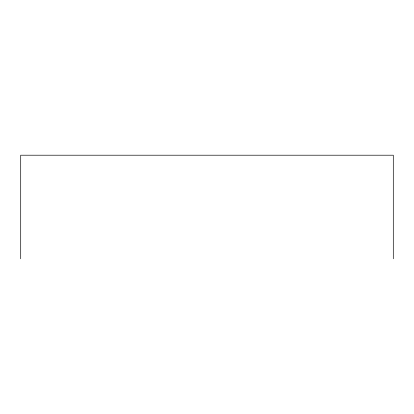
<?xml version="1.0" encoding="UTF-8"?>
<svg xmlns="http://www.w3.org/2000/svg" width="414" height="414" viewBox="0 0 414 414"><rect width="100%" height="100%" fill="white"/><g stroke="black" fill="none" stroke-linecap="round" stroke-linejoin="round"><path stroke-width="0.62" d="M393.3 258.791L393.3 155.209L20.7 155.209L20.7 258.791"/></g></svg>
